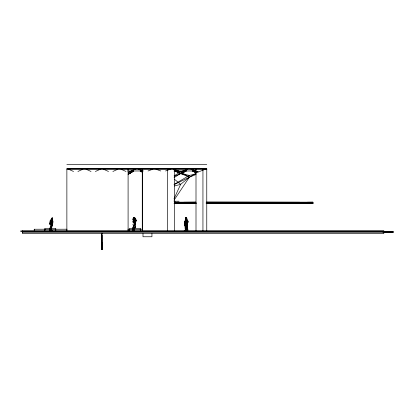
<?xml version="1.0" encoding="UTF-8"?>
<svg xmlns="http://www.w3.org/2000/svg" width="414" height="414" viewBox="0 0 414 414"><rect width="100%" height="100%" fill="white"/><g stroke="black" fill="none" stroke-linecap="round" stroke-linejoin="round"><path stroke-width="0.62" d="M52.63 218.463L52.433 218.737L52.309 217.878L52.594 218.892L52.236 217.961L51.569 218.214M51.424 219.291L52.521 220.31L52.2 219.57L52.656 218.675L52.469 220.357L52.2 219.436L52.676 218.82M102.134 233.175L102.134 249.57L101.575 249.57L101.642 234.878L101.601 235.188M134.167 220.155L134.628 218.406M185.653 219.379L185.746 220.072L185.964 218.602L185.912 220.207M206.208 203.083L312.922 203.083L312.922 203.419L206.208 203.419M50.777 224.409L49.98 224.191L49.535 223.565L51.036 221.097C51.734 220.709 51.093 222.991 50.26 223.011M50.555 224.404L50.684 222.675M51.533 230.215L51.988 230.753L50.322 230.52M135.776 219.917L135.3 218.178M186.885 218.509L186.424 218.949L186.885 218.509C186.693 219.632 185.803 220.139 185.539 218.649L185.467 218.09L185.581 219.249M206.208 202.172L312.922 202.172L312.922 203.419L304.197 203.403L304.197 202.855L312.922 202.756L206.208 202.756M50.586 222.002L51.636 220.626L50.824 221.024L51.564 222.794L50.917 224.378L51.176 223.622L50.839 222.923L50.736 223.493M133.122 230.018L133.122 229.418M186.869 223.146L186.88 221.537M186.057 226.732L186.057 227.162L185.229 226.039L185.824 227.291L185.513 226.903M187.278 226.846L187.04 226.039M52.05 218.83L52.05 218.344M134.317 225.459C134.369 224.279 135.621 224.424 134.804 223.022L135 223.296C136.025 223.513 135.088 225.444 134.876 223.912L134.007 222.189L133.991 220.476M187.739 228.606L187.847 230.241L187.366 227.71M133.846 220.471L133.955 222.551C134.897 222.892 134.053 223.927 134.897 223.907M134.12 219.829L134.089 220.176L134.312 219.135L134.364 221.019L134.773 220.869M52.423 222.308L52.402 223.125M134.038 219.767C134.064 219.28 134.064 220.036 133.898 219.798M134.54 220.833L133.929 219.58M133.329 227.338L133.593 224.895L133.292 224.869M134.99 220.041L134.628 219.974L134.685 219.068C134.431 219.818 135.233 220.486 134.99 219.26L135.078 220.113L135.523 219.104L135.74 219.756M49.866 228.611L49.934 229.692M186.735 227.721L186.817 229.258M52.376 221.117L52.687 220.486L51.993 219.565L52.18 219.767M52.614 221.857L52.801 220.734L52.288 222.639M186.217 230.722L186.202 230.018L185.902 230.562M133.463 227.633L133.484 226.919M185.379 222.556L184.799 222.24L184.473 224.077C184.541 227.245 185.415 221.154 185.462 222.509L185.503 222.861L185.741 222.101M186.228 229.666L185.969 227.131L185.011 225.739M52.014 225.216L51.621 227.912M133.97 227.612L133.794 230.52M184.546 224.931C184.784 225.475 184.825 223.964 185.037 222.867M134.529 220.253L134.131 219.234L134.571 220.667L134.338 219.596C133.991 218.752 134.617 220.062 134.736 218.877L134.736 218.08M135.864 219.969L135.518 218.121M184.613 225.071L185.425 221.997L185.068 221.764M185.084 223.41L185.394 224.207L185.058 223.544L185.576 222.313M132.858 230.086L132.899 229.227M133.489 219.922L133.846 219.032L134.245 219.115M187.832 230.137L187.599 229.61L187.423 230.153M135.067 220.734L135.13 221.728L134.912 220.714M135.119 223.917C134.312 225.175 135.223 224.352 134.726 223.26L135.507 224.248L135.036 224.942M134.767 224.957L135.756 222.194M52.107 220.005C51.072 219.358 53.37 220.3 52.107 219.958L51.465 219.653L51.869 219.932L51.755 219.575M187.009 225.247L187.035 224.673L187.035 225.273L187.392 225.066L187.708 223.669M50.394 220.719L51.264 219.808L50.875 219.818L49.99 221.138L50.72 223.058L51.978 221.009M133.272 219.027L133.52 219.503L133.272 219.027L133.251 219.57L133.168 218.551L133.163 219.322C133.479 220.01 133.686 218.24 134.089 218.742L133.826 219.467M134.493 220.667L134.783 220.398L134.669 218.644L134.633 219.068M134.679 220.507L134.659 219.679L135.042 221.826L135.021 221.366M49.975 229.206L49.716 228.999L49.944 230.396M50.373 230.427L50.472 229.144M133.644 228.963L133.531 230.453L133.81 230.205L134.622 230.758L134.058 230.686M52.537 222.892L52.583 222.308M133.034 222.763L133.199 222.246M133.898 227.721L133.8 230.282L133.587 229.397M134.628 219.974L134.659 219.311M135.347 223.617L135.637 224.838L135.067 224.714M184.851 225.713L185.218 228.161L185.746 228.057L185.405 227.803M187.765 230.417L187.599 230.831M50.819 222.597L51.238 221.423L50.404 222.22L50.441 224.248M187.128 230.469L186.931 229.589L187.413 229.63M133.168 226.603L132.972 227.959M135.606 220.481L135.228 218.628L135.466 219.979M187.356 223.751L187.402 223.281L186.926 223.663M135.58 219.477L135.678 220.626L135.549 218.835M186.554 227.545L186.579 227.255L186.849 227.912M135.181 219.881L135.337 218.835M185.353 222.158L185.053 221.961L185.513 221.552L185.462 220.709L185.829 221.412L185.995 220.527M134.395 221.418L134.338 221.718M185.115 222.183L185.146 220.941M134.245 222.742L133.919 222.059M184.929 221.718L185.032 220.719M186.569 220.129C188.199 219.13 187.506 222.054 187.532 223.006M134.41 221.107L133.877 219.917M52.599 221.04L52.418 221.552M135.083 221.454L134.762 223.327M133.701 230.262L133.784 229.537L133.805 230.37L134.716 230.795L133.882 230.51M133.132 219.663L133.127 218.939L133.272 219.518M134.985 222.711L134.912 223.162L135.124 222.173M133.091 228.673L132.982 230.862M133.867 221.687L133.96 220.941M134.54 218.716L134.617 218.996L134.669 218.644M135.481 223.187L135.021 223.281L135.352 224.119L135.119 223.839M184.867 223.389L184.872 224.776M187.78 222.722L187.035 225.273L186.973 224.818L187.49 224.786M133.417 222.287L132.863 221.169M135.249 224.569C134.519 224.372 134.757 225.232 135.161 224.15M52.2 220.853L52.009 220.439L51.186 222.09L51.786 221.671L50.912 222.437L50.363 221.749L50.844 221.397L50.643 220.362M51.802 227.079L51.383 229.428M135.487 220.755L135.067 223.193M133.287 227.239L133.38 226.629M134.959 223.596L135.471 223.208M52.107 219.958C52.775 220.414 51.998 219.741 52.64 220.134M184.644 224.186L184.685 223.891M187.511 222.701L187.733 220.719M50.725 228.813L50.436 230.66L50.689 230.153M135.58 223.632L135.388 223.565M187.112 223.922L187.423 222.716C187.402 222.354 188.494 222.173 187.868 220.962M49.934 223.808L50.244 222.494L50.078 223.456L50.229 222.665L51.238 221.423L50.715 222.142M52.666 222.199L52.728 221.816L52.299 222.561L52.821 221.335M184.892 221.987L184.509 224.357M185.12 221.267L184.954 222.473M135.668 222.23L135.73 220.134L135.921 220.9M49.737 228.699L49.582 229.604L49.882 229.817M51.507 222.458L52.366 221.386L51.564 222.794L51.16 222.251L51.388 221.945L51.093 222.189L51.786 221.671L51.186 222.09M133.691 219.223L133.815 218.613M135.238 226.287L135.192 228.093M184.572 230.841L184.214 230.712L185.208 230.438L185.462 229.237L185.074 230.541L184.137 230.784L185.581 230.241M185.627 229.046L185.477 229.842L185.824 230.427M50.498 222.98L49.98 224.191L50.368 224.217M50.969 228.906L50.86 229.48L51.408 230.287L51.181 230.086M186.165 223.431L186.657 220.905M187.423 222.716C188.67 220.926 186.383 223.731 187.863 220.864L187.428 220.108M133.577 229.346L134.276 227.296M135.109 226.318L135.311 225.294M185.751 218.261C185.281 217.371 187.299 218.225 186.072 217.867C187.237 218.364 185.808 217.309 185.467 218.09M134.291 219.901L134.457 219.539M134.638 219.844L134.664 220.31L134.602 219.306M186.486 220.046L186.605 219.208M187.573 227.695L187.133 226.179L187.511 227.333L187.485 226.919M134.798 224.9L134.835 224.631M184.81 224.548L184.825 224.072M133.282 228.114L133.955 225.175M50.87 227.182L50.549 229.905M187.625 221.769L187.475 222.127M133.292 219.467L133.298 218.871M135.249 219.746L135.383 219.197L135.326 219.917L134.933 219.71M135.823 221.5L135.963 220.496L135.989 221.262M134.912 223.11L135.176 222.09M187.392 229.961L187.356 227.84M52.449 219.316L52.656 218.675M133.272 226.975L132.966 228.047M186.072 230.795C187.04 229.273 185.286 226.681 186.507 225.558M185.591 219.881L185.736 220.445C185.12 219.87 186.196 219.234 186.745 219.529C186.797 220.201 186.869 219.906 186.533 219.358L186.859 219.684M135.285 223.824L135.435 224.15L134.938 223.482M102.087 235.188L102.134 249.57L102.134 242.371M133.054 227.317L132.904 230.096M187.915 222.235L187.935 222.639M51.75 218.69L51.874 218.276M185.669 218.628L185.462 218.975M185.337 229.025L185.27 229.848L185.244 229.397M50.244 222.494L49.597 223.907M186.45 218.116L185.617 217.981M49.913 230.355C49.121 230.07 50.172 230.779 49.592 229.786L49.742 230.438L49.592 229.786M135.057 222.753L135.828 221.299M52.692 220.962L52.506 221.355M134.348 225.118L134.534 224.507L134.954 224.88M50.244 222.732L50.404 222.22M50.694 226.189L49.99 227.86M187.847 222.018L187.765 221.671M52.573 220.103L52.381 219.85L52.314 220.15M134.679 224.507L134.534 224.507M187.645 222.277L187.739 221.997M52.568 224.155L52.531 223.632L52.661 223.881M185.317 221.769L185.327 222.308L185.249 221.661M52.309 220.232L52.355 219.855L52.397 220.248M134.462 219.379L134.276 219.839M135.456 222.804L135.099 222.271L135.73 222.944L135.538 223.213L135.564 221.697M134.177 219.41L134.291 219.477M133.339 219.544L133.168 219.363M133.929 228.119L134.105 227.638M51.745 220.957L52.009 220.439M187.625 229.589L187.087 230.494M184.742 225.035L184.587 224.771L184.923 225.087M186.709 219.694L187.283 220.113M185.612 221.992L185.544 221.806M52.506 222.308L52.531 221.956L52.35 222.328M50.844 221.397L50.363 221.749L50.384 221.066L51.036 221.097L50.777 221.05M51.916 225.847L52.231 225.128L51.905 225.335M51.61 219.72L52.019 219.187M185.689 220.305L185.519 219.865L186.176 219.632L185.146 220.274M186.471 219.285L185.85 219.611L185.72 220.248M134.064 227.798L134.208 227.488M187.263 230.588L186.926 230.81L186.926 230.536M174.015 198.782L180.639 184.344L189.384 177.192L195.941 173.181M51.786 227.017L52.49 224.823L52.211 225.195M134.55 221.154L134.157 222.059L134.571 221.692L133.945 219.994L134.509 220.315M185.695 230.841L186.16 230.391L185.86 229.998L186.093 229.723L185.358 229.791M134.426 221.552L134.364 221.019M185.865 219.808L185.979 219.477L185.607 219.829M187.464 223.85L187.682 223.446M133.349 218.25L133.525 217.924M184.722 224.486L184.587 224.771M133.794 227.783L134.198 227.053M49.716 228.999L50.172 229.925M133.976 220.082L134.343 220.512M186.031 225.744L186.414 225.2L186.114 224.911M134.364 222.028L134.571 221.692M134.731 220.6L134.892 220.01L134.586 220.181C135.155 219.389 133.468 219.389 133.934 218.965M135.078 220.113L135.45 218.576L135.45 219.363M187.542 230.815L187.718 230.551L186.781 230.748M185.358 230.158L186.129 230.086M174.035 200.19L189.384 177.192L195.796 174.604M52.19 225.004L52.454 224.16M186.761 218.514L186.817 218.08M49.752 230.36L50.611 230.758L49.742 230.701L49.494 230.2M134.545 220.569L134.41 220.419M135.109 219.974L135.259 219.689M186.849 219.617L186.647 219.896L186.947 219.875M135.497 223.068L135.699 222.789M133.525 219.844L133.758 218.902M50.984 223.876L51.176 223.622C50.26 223.063 51.693 222.649 50.772 222.934M52.009 230.474L51.988 230.753L50.513 230.588M50.089 222.856L49.576 223.653M133.831 230.339L133.706 229.946L134.566 230.758M134.359 218.121L133.644 217.805L134.488 217.878L133.572 217.873M187.019 227.7L186.414 225.2M186.631 227.327L185.984 225.661L186.305 225.594L185.917 225.687M186.6 219.948L186.398 220.17M52.092 230.619L51.036 230.743M187.087 229.625L186.802 230.634L186.926 230.303M51.336 229.237L51.341 229.956M51.729 219.953L50.477 220.848L51.341 222.603L51.093 222.861L51.02 222.587M51.217 219.756L50.829 220.015M133.841 219.301L133.536 219.772M185.493 218.235L185.948 218.074M135.373 223.783L135.471 224.021L134.861 223.317L135.456 224.429M185.182 227.995L185.353 229.656M133.67 170.459L128.18 174.289L133.67 171.158L128.18 174.289L133.67 170.019M134.291 218.939L134.612 218.69L134.809 219.12M49.99 221.138L50.477 220.848M185.782 219.787L186.176 219.632M133.391 230.707L133.049 230.857M135.404 224.616L135.756 224.362L135.13 224.802M133.52 219.503L133.453 219.342M128.18 174.289L133.67 170.718L128.18 174.289L133.173 170.811M185.834 219.451L186.036 218.934M52.236 217.961L51.734 218.468M186.129 170.019L174.082 177.611M134.105 217.981L134.493 217.764M174.082 175.852L180.639 171.841L186.129 169.761M197.033 172.514L205.246 169.254M186.274 225.371L187.273 225.123M174.082 184.437L189.384 175.37L196.252 174.03M186.129 170.459L180.639 173.663L174.227 176.25M185.581 170.78L180.639 173.663L175.143 171.163L189.384 177.192L174.154 184.628M184.758 230.541L185.27 230.127M135.067 223.777L134.597 223.343M187.34 220.351L186.792 220.119M133.908 217.997L134.897 217.738M186.129 170.723L180.639 173.663L175.148 170.723L180.639 173.663L189.384 175.37M186.01 217.738L186.062 218.256M133.769 219.627L133.091 219.731L133.308 220.429M133.67 169.761L128.18 172.472L135.295 169.254M51.45 230.629L51.988 230.598M134.239 220.548L134.41 220.931M50.637 221.283L51.036 221.097M77.91 171.479L82.836 169.254M95.396 171.479L100.323 169.254M112.882 171.479L117.809 169.254M133.629 219.71L133.411 219.684M148.036 170.982L152.782 169.254M165.528 170.982L170.268 169.254M187.759 169.254L180.639 171.841L173.523 169.254M135.601 223.229L135.005 223.384M133.888 222.359L134.312 222.654M134.545 230.701L133.158 230.789M51.853 218.183L52.433 218.157M174.392 186L180.639 184.344L174.325 179.179M49.877 229.04L49.923 229.315L50.332 228.926L50.141 229.284L50.736 230.427M187.444 222.199L187.894 222.085M134.224 227.172L133.867 227.063L134.415 227.55M135.683 220.315L135.595 220.621M134.524 223.689L133.696 222.949L133.308 221.5M50.539 224.367L50.819 224.331M185.891 217.769L186.429 217.728M184.867 230.805L185.296 230.769M186.942 224.859L187.402 224.869M49.535 223.777L50.906 224.124L50.539 224.046L50.731 224.378M307.312 202.239L312.922 202.172M206.327 203.181L312.922 203.083M183.759 202.239L195.9 202.141L177.104 202.172L177.104 203.419L179.283 203.403L179.283 202.855L175.055 202.808M174.237 203.124L195.9 203.051M174.128 203.409L196.024 203.403M134.157 219.492L134.245 219.27M66.871 164.43L206.767 164.43M66.871 168.86L206.767 168.86M66.975 169.145L206.871 169.145M127.471 170.972L142.944 170.972M173.885 170.972L195.806 170.972M174.004 201.22L179.065 201.22M206.767 202.058L299.72 202.239M177.104 202.756L196.024 202.855M206.327 202.855L304.197 202.855L278.632 202.653M206.767 202.891L304.197 203.181M177.104 203.01L195.858 203.01L175.055 203.062M206.208 203.01L312.922 203.01L276.712 202.637M177.104 203.083L196.024 203.108M179.283 203.181L196.024 203.181M206.208 203.403L312.922 203.403M174.128 203.419L195.858 203.419M34.227 229.242L45.198 229.206M55.523 229.242L67.135 229.206M127.802 229.206L129.737 229.242M140.061 229.206L142.644 229.242M44.847 229.579L49.98 229.579M51.264 229.579L55.755 229.579M129.546 229.579L140.455 229.579M22.615 230.924L20.7 230.924L20.7 231.504L383.814 231.504L383.814 230.629L22.48 230.629L22.48 233.61L383.814 233.61L383.814 232.083M22.48 231.721L393.3 231.721L393.3 232.264L383.607 232.264M22.48 231.83L382.577 231.83M382.319 231.902L393.3 231.902M22.48 232.083L393.3 232.083M52.2 219.436L52.262 220L52.2 219.436L51.584 219.151M175.055 202.223L177.104 202.249M50.653 224.119L50.544 223.845M52.226 220.471L52.687 220.486M50.368 230.681L50.787 230.707M185.053 221.961L185.425 221.997M186.59 227.71L186.88 227.757M132.847 230.753L133.158 230.805M134.079 230.774L133.298 230.396M51.538 223.456L52.055 223.57L51.885 224.569L51.791 224.16M185.493 224.057L184.97 223.762M135.197 223.441L135.243 223.565M51.186 230.37L51.683 230.515M191.009 169.254L198.125 171.841L197.028 171.427M156.037 169.254L160.782 170.982M138.55 169.254L143.296 170.982M192.634 169.761L195.931 171.008M175.148 169.761L180.639 171.841L189.384 177.192M140.175 169.761L142.369 170.594M185.099 223.337L185.425 223.472M185.037 221.34L185.513 221.552M121.064 169.254L125.991 171.479M103.572 169.254L108.504 171.479M86.086 169.254L91.018 171.479M68.6 169.254L73.532 171.479M50.617 224.077L50.798 225.671M49.959 224.067L50.244 224.202M135.269 222.499L134.566 221.945M186.005 230.701L186.16 230.391M192.634 170.723L195.931 172.483M140.175 170.723L142.369 171.893M50.368 220.672L50.694 220.853M187.33 230.117L187.609 230.567M133.427 230.21L133.784 230.412L133.706 229.946M192.634 170.459L195.931 172.379M175.148 170.459L180.639 173.663L186.129 171.163L180.639 173.663L175.148 170.019M140.724 170.78L142.369 171.743L140.175 170.459M185.296 229.925L185.741 230.184M133.862 220.088L133.556 219.984L133.624 220.74M186.072 217.867L186.605 218.199M134.048 220.093L134.152 219.373M192.634 170.019L196.127 172.338M140.175 170.019L142.67 171.675M134.431 220.434L133.872 219.865M51.274 223.213L51.341 222.603M187.175 226.862L187.444 227.126M51.16 222.251L51.434 222.53M52.355 218.473L52.594 218.892M134.058 222.618L135.031 223.7L135.192 224.497M185.824 219.006L185.803 218.789M132.941 221.014L133.406 222.318M51.119 225.309L50.958 224.957M135.771 219.446L135.626 218.701L136.087 220.9M133.841 223.032L133.468 221.894M134.509 223.13L134.995 224.45M187.071 226.593L187.511 227.333M185.022 225.216L185.534 226.096M134.648 222.194L134.938 222.711M132.837 224.45L133.199 225.107M185.627 224.274L185.995 225.071M186.321 224.942L185.431 223.772M50.782 222.779L50.187 221.06M186.145 226.168L186.316 226.593M185.964 219.637L186.165 220.165M135.849 220.113L135.668 219.285L135.771 219.829M186.88 229.465L186.999 229.796M187.278 224.378L187.387 224.698M187.904 221.614L187.759 221.179L187.946 221.78M185.689 220.709L185.829 221.412M135.963 220.496L136.04 220.766M134.762 219.875L134.804 219.441M185.524 225.521L185.87 226.893M186.993 223.281L187.102 223.72M52.309 219.249L52.459 218.582L52.516 219.172M50.917 226.06L51.072 226.758M186.678 227.876L186.776 228.342M51.176 223.622L51.253 224.057M133.939 219.006L134.022 219.492M133.888 220.926L134.105 222.287M133.163 219.322L133.158 218.747L133.137 219.234M135.192 226.774L135.274 227.374M135.031 227.214L134.964 225.759M132.956 230.458L133.003 230.795M134.824 223.239L134.881 223.674M134.074 227.783L133.996 227.182L134.064 228.223M134.576 227.1L134.674 228.383M52.764 221.521L52.728 220.714M134.597 218.706L134.617 218.996M135.233 226.737L135.259 227.234M134.98 219.617L134.995 219.979M186.931 229.589L186.931 229.848M185.208 228.533L185.208 228.849M206.767 230.748L206.767 168.793L66.871 168.793L66.871 230.748M202.943 168.793L202.943 230.748M196.003 168.793L196.003 230.748M174.92 201.22L174.92 203.403M174.48 168.793L174.48 230.748M167.546 168.793L167.546 230.748M151.938 233.599L151.938 236.761L142.996 236.761L142.996 233.599M142.297 170.728L142.297 229.459M142.276 168.793L142.271 230.976M140.455 230.846L140.455 228.305L129.546 228.305L129.546 230.846M128.092 168.793L128.092 230.748M101.554 233.175L101.559 249.57M55.755 230.846L55.755 228.305L44.847 228.305L44.847 230.846M34.227 229.216L34.227 230.396M52.769 222.53L52.764 223.306L52.857 221.418L52.769 222.53M135.15 218.913L135.15 218.913M186.595 218.287L186.548 218.685L186.595 218.287M184.97 223.922L185.068 224.191L184.97 223.922M187.19 230.738L186.864 230.743L187.19 230.738M195.931 172.664L192.634 171.163L195.931 172.659M142.369 172.162L140.175 171.163L142.369 172.157"/></g></svg>
